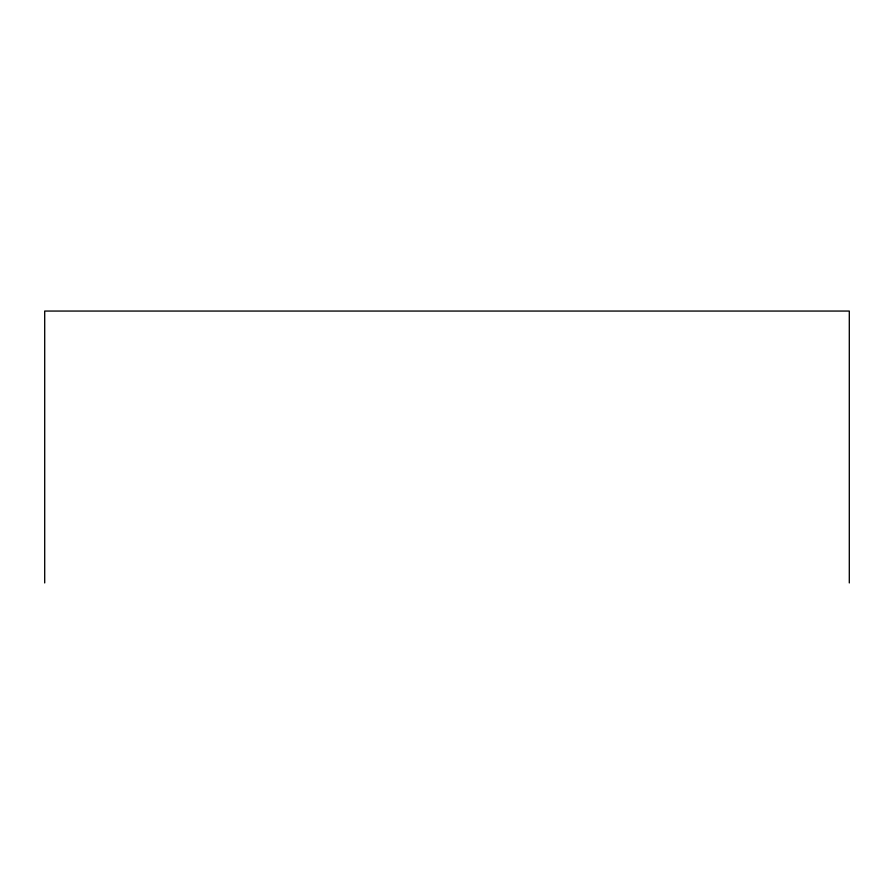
<?xml version="1.0" encoding="UTF-8"?>
<svg xmlns="http://www.w3.org/2000/svg" width="894" height="894" viewBox="0 0 894 894"><rect width="100%" height="100%" fill="white"/><g stroke="black" fill="none" stroke-linecap="round" stroke-linejoin="round"><path stroke-width="1.34" d="M849.3 582.944L849.3 311.056L44.7 311.056L44.7 582.944"/></g></svg>
